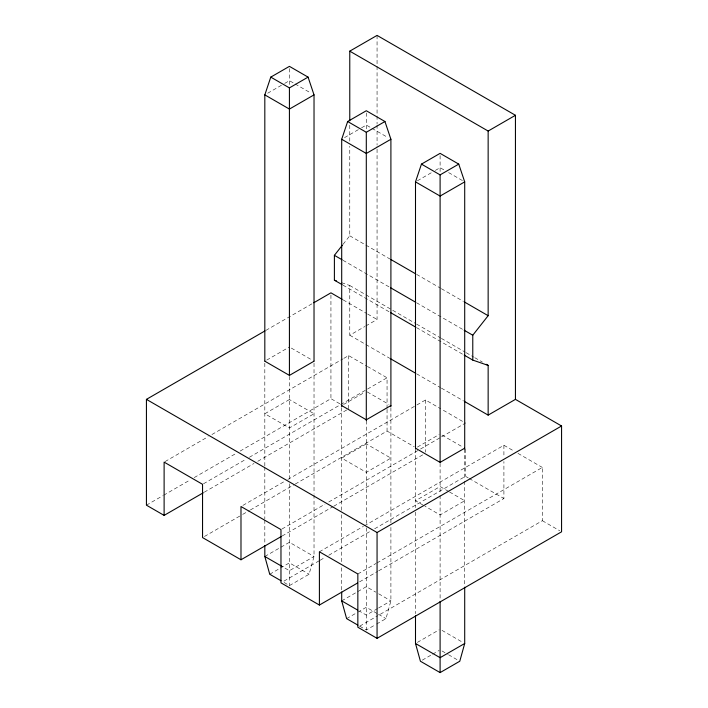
<?xml version="1.0" encoding="UTF-8"?>
<svg xmlns="http://www.w3.org/2000/svg" width="708" height="708" viewBox="0 0 708 708"><rect width="100%" height="100%" fill="white"/><g stroke="black" fill="none" stroke-linecap="round" stroke-linejoin="round"><path stroke-width="0.53" stroke-dasharray="3.54 2.66" d="M319.202 560.771L282.881 581.746L289.422 585.605L309.104 574.241L314.025 556.488L314.025 494.644M376.612 624.04L385.984 618.624L390.904 600.871L390.904 524.672M343.088 244.295L349.77 235.799L349.77 146.246M267.659 93.235L283.749 83.951M284.696 83.402L289.422 80.677L294.156 83.402M344.539 137.626L360.62 128.334M361.567 127.794L366.301 125.059L371.027 127.794M417.393 180.779L431.588 172.584M435.376 170.398L440.102 167.672L444.836 170.398M265.925 330.37L312.777 303.325M266.712 360.098L289.422 346.991M341.575 282.669L349.77 285.51L349.77 335.229L364.832 326.53M365.771 325.99L377.063 319.467L377.063 145.936M165.07 461.572L208.09 436.73M211.913 434.526L342.884 358.912M343.84 358.363L348.619 355.602L366.434 365.886M146.432 505.176L162.681 495.795M163.637 495.246L190.408 479.785M194.231 477.581L236.295 453.297M240.118 451.084L330.937 398.657L341.176 404.56M203.506 483.768L245.57 459.474M249.393 457.271L387.055 377.789L387.055 408.224M343.592 404.48L364.408 392.462M204.267 492.202L253.977 463.501M257.8 461.297L346.708 409.967M242.897 505.406L284.005 481.67M287.837 479.466L415.932 405.507M416.897 404.949L425.499 399.985L440.73 408.773M204.462 536.478L241.747 514.946M242.702 514.397L249.393 510.53M250.349 509.981L294.324 484.591M295.28 484.042L387.055 431.057L414.242 446.748M417.393 447.093L439.155 434.526M281.926 529.035L324.945 504.202M328.769 501.99L419.587 449.553M420.543 449.005L440.615 437.411M441.571 436.863L465.475 423.065L441.677 409.33M282.094 536.036L332.769 506.786M333.725 506.238L424.543 453.801M264.819 556.488L289.422 542.284L314.025 556.488L289.422 570.692L281.855 566.32M269.739 574.241L289.422 562.878L309.104 574.241M319.405 551.78L363.381 526.389M364.337 525.84L503.91 445.261L514.229 451.208M320.158 560.223L324.945 557.462M328.769 555.258L370.833 530.973M374.656 528.761L465.475 476.325L468.289 477.953M357.841 573.976L376.01 563.488M376.966 562.931L542.355 467.448L542.355 520.716L378.877 615.093M359.558 581.861L377.718 571.374M378.674 570.825L503.91 498.52L503.91 461.563M341.699 600.871L356.841 592.136M357.788 591.587L366.301 586.667L375.762 592.136M346.619 618.624L356.929 612.677M357.867 612.137L366.301 607.269L377.55 613.756M377.656 608.517L366.301 615.075L359.673 611.252M378.603 607.977L390.904 600.871L376.709 592.676M359.752 626.129L377.922 615.65M359.744 626.199L366.301 629.987L375.674 624.58M417.393 642.395L439.155 629.828M422.295 660.157L431.668 654.741M432.606 654.201L439.164 650.413M295.103 83.951L311.184 93.235M371.974 128.334L388.064 137.626M448.615 172.584L462.811 180.779M349.77 235.799L389.851 258.942M416.578 274.368L440.438 288.147M441.385 288.696L463.342 301.369M342.982 260.287L389.745 287.289M416.472 302.714L464.191 330.264M349.77 285.51L415.623 323.529M416.578 324.087L440.438 337.858M441.385 338.406L465.245 352.186M466.2 352.734L473.838 357.142M474.794 357.69L482.422 362.098M342.982 285.147L389.745 312.148M416.472 327.574L464.191 355.124M343.176 299.9L366.709 313.494M367.647 314.033L377.063 319.467M349.77 335.229L389.851 358.363M416.578 373.797L440.438 387.568M441.385 388.117L463.342 400.79M367.372 366.425L387.055 377.789M517.973 453.377L542.355 467.448M291.315 348.079L312.131 360.098M367.248 391.922L389.011 404.48M441.996 435.075L462.811 447.093M469.227 478.493L503.91 498.52M542.355 520.716L559.736 530.752M448.615 491.449L440.102 486.538L415.499 500.742L424.021 505.654M449.562 491.998L464.705 500.742L440.102 514.946L424.968 506.202M441.996 630.377L462.811 642.395M378.488 614.296L385.984 618.624M441.978 650.953L447.598 654.201M448.536 654.741L458.846 660.697M503.91 445.261L503.91 457.218M465.475 449.155L465.475 476.325M464.705 449.12L464.705 480.042M464.705 481.148L464.705 586.056M440.102 155.556L440.102 172.088M440.102 463.324L440.102 494.246M440.102 495.352L440.102 600.57M425.499 399.985L425.499 452.164M415.499 449.12L415.499 507.654M415.499 512.07L415.499 613.668M390.904 407.613L390.904 523.566M387.055 409.312L387.055 431.057M377.063 35.4L377.063 65.242M377.063 66.348L377.063 123.829M377.063 124.935L377.063 144.83M366.301 112.944L366.301 130.582M366.301 420.711L366.301 523.725M366.301 527.832L366.301 629.987M349.77 125.236L349.77 141.821M348.619 355.602L348.619 408.861M341.699 407.613L341.699 510.318M341.699 514.734L341.699 563.329M341.699 567.745L341.699 589.826M330.937 295.041L330.937 398.657M314.025 363.231L314.025 493.538M289.422 68.561L289.422 86.199M289.422 376.329L289.422 480.139M289.422 483.759L289.422 585.605M264.819 363.231L264.819 465.935M264.819 467.041L264.819 518.937M264.819 520.044L264.819 543.24M289.422 399.542L264.819 413.746L289.422 427.951L314.025 413.746L289.422 399.542M366.301 443.925L341.699 458.129L366.301 472.333L390.904 458.129L366.301 443.925"/><path stroke-width="1.06" d="M464.705 587.162L464.705 643.484L459.784 661.237L440.102 672.6L420.419 661.237L415.499 643.484L415.499 615.871M264.819 361.018L264.819 94.872L270.775 77.119L289.422 66.357L308.069 77.119L314.025 94.872L314.025 361.018M341.699 406.507L341.699 139.264L347.655 121.511L366.301 110.74L384.948 121.511L390.904 139.264L390.904 406.507M415.499 448.014L415.499 181.868L421.455 164.114L440.102 153.353L458.749 164.114L464.705 181.868L464.705 449.12M342.035 284.598L334.397 280.191L334.397 255.331L342.415 245.145M464.298 401.348L488.148 415.118L488.148 365.408L472.776 360.08L472.776 335.22L488.148 315.697L488.148 131.051L349.77 51.153L349.77 120.811M349.77 51.153L377.063 35.4L515.442 115.289L515.442 399.365L561.568 425.995L561.568 531.805L377.063 638.333L357.841 627.235L357.841 573.976L319.405 551.78L319.405 605.048L357.646 582.967M270.775 77.119L289.422 87.889L308.069 77.119M314.025 94.872L289.422 109.076L264.819 94.872M347.655 121.511L366.301 132.272L384.948 121.511M390.904 139.264L366.301 153.468L341.699 139.264M488.148 131.051L515.442 115.289M421.455 164.114L440.102 174.885L458.749 164.114M464.705 181.868L440.102 196.072L415.499 181.868M203.311 492.759L164.114 515.389L146.432 505.176L146.432 399.365L264.969 330.919M313.733 302.776L330.937 292.838L342.229 299.36M314.025 361.195L289.422 375.39L264.819 361.195M390.904 405.578L366.301 419.782L341.699 405.578M488.148 415.118L515.442 399.365M164.114 515.389L164.114 462.12L202.55 484.316L202.55 537.576L240.986 559.771L281.138 536.593M464.705 448.182L440.102 462.386L415.499 448.182M146.432 399.365L377.063 532.513L561.568 425.995M464.705 643.484L440.102 657.688L415.499 643.484M334.397 280.191L336.45 280.899M390.807 259.491L415.623 273.819M464.298 301.918L488.148 315.697M334.397 255.331L342.035 259.739M390.701 287.837L415.516 302.166M464.191 330.264L472.776 335.22M486.246 364.301L488.148 365.408M390.701 312.697L415.516 327.025M464.191 355.124L472.776 360.08M390.807 358.921L415.623 373.24M264.819 545.443L264.819 556.488L281.855 566.32M341.699 592.038L341.699 600.871L357.788 610.163M280.988 580.737L269.739 574.241L264.819 556.488M357.867 625.12L346.619 618.624L341.699 600.871M319.405 605.048L280.97 582.852L280.97 529.593L240.986 506.512L240.986 559.771M440.102 174.885L440.102 462.218M440.102 601.366L440.102 672.6M377.063 532.513L377.063 638.333M366.301 132.272L366.301 420.711M289.422 87.889L289.422 375.222"/></g></svg>
